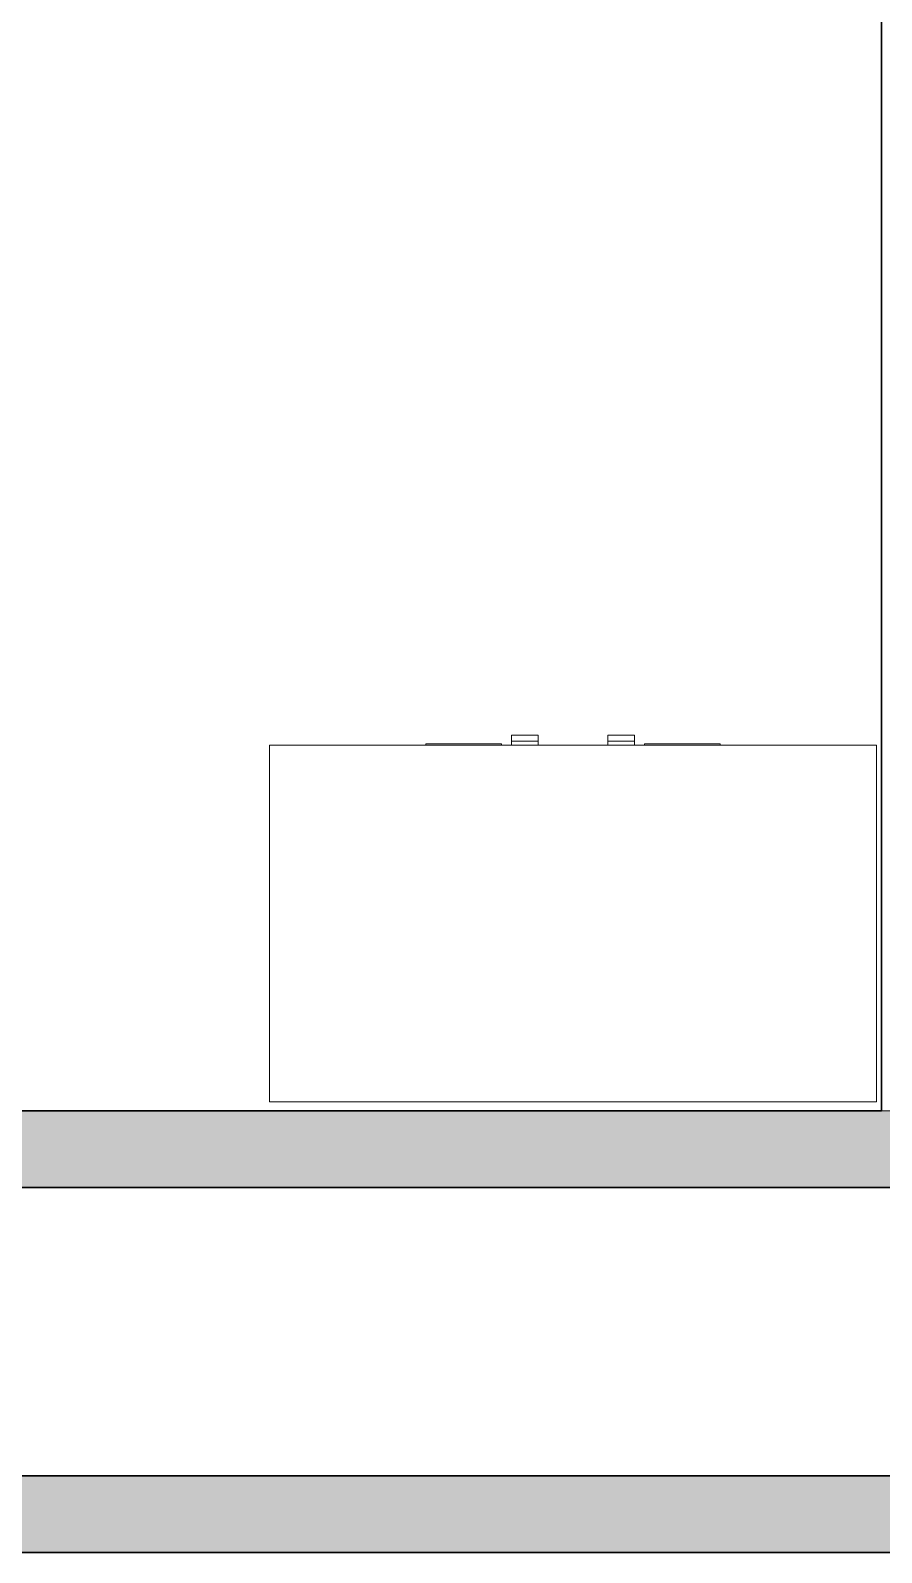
# Model space of a CAD drawing. Header units: millimetres. Extents: x 155927 to 326028, y -36033 to 97293.
# Drawn here: x 219357 to 220478, y 15108 to 17113 of the extents above; entities that cross this region are included whole.
import ezdxf

# ---------------------------------------------------------------- set-up
doc = ezdxf.new("R2010")
doc.units = ezdxf.units.MM
doc.header["$MEASUREMENT"] = 0
for name, color, linetype, lineweight in [('A-WALL-PATT', 7, 'CONTINUOUS', 9), ('I-FURN', 8, 'CONTINUOUS', 9), ('I-WALL', 7, 'CONTINUOUS', 9)]:
    doc.layers.add(name, color=color, linetype=linetype, lineweight=lineweight)

msp = doc.modelspace()

# ---------------------------------------------------------------- hatches: boundary and pattern name
at = {"layer": 'A-WALL-PATT'}
for points in [[(222748.8, 15588.6), (222849.8, 15588.6), (222849.8, 15689.6), (218414.6, 15689.6), (218414.6, 15588.6), (221777.7, 15588.6)], [(222849.8, 15107.6), (222849.8, 15208.6), (218515.6, 15208.6), (218515.6, 15107.6), (221777.7, 15107.6)]]:
    msp.add_hatch(color=256, dxfattribs=at).paths.add_polyline_path(points, flags=0)

# ---------------------------------------------------------------- linework, layer by layer
at = {"layer": 'I-FURN'}
for p, q in [((220025.4, 16184.3), (219990.4, 16184.3)), ((219990.4, 16183.8), (219990.4, 16184.3)), ((220025.4, 16184.3), (219990.4, 16184.3)), ((219990.4, 16176.3), (219990.4, 16183.8)), ((220025.4, 16184.3), (220025.4, 16183.8)), ((220025.4, 16183.8), (220025.4, 16176.3)), ((220152.4, 16184.3), (220117.4, 16184.3)), ((220117.4, 16183.8), (220117.4, 16184.3)), ((220152.4, 16184.3), (220117.4, 16184.3)), ((220117.4, 16176.3), (220117.4, 16183.8)), ((220152.4, 16184.3), (220152.4, 16183.8)), ((220152.4, 16183.8), (220152.4, 16176.3)), ((219671.4, 16171.3), (220471.4, 16171.3)), ((219671.4, 15701.3), (219671.4, 16171.3)), ((219877.4, 16172.8), (219877.4, 16171.3)), ((219881.4, 16172.8), (219877.4, 16172.8)), ((219877.4, 16172.8), (219885.4, 16172.8)), ((219877.4, 16172.8), (219877.4, 16171.3)), ((219881.4, 16172.8), (219877.4, 16172.8)), ((219877.4, 16172.8), (219881.4, 16172.8)), ((219877.4, 16172.8), (219877.4, 16171.3)), ((219881.4, 16172.8), (219877.4, 16172.8)), ((219877.4, 16172.8), (219881.4, 16172.8)), ((219885.4, 16172.8), (219969.4, 16172.8)), ((219969.4, 16172.8), (219977.4, 16172.8)), ((219977.4, 16172.8), (219973.4, 16172.8)), ((219973.4, 16172.8), (219977.4, 16172.8)), ((219977.4, 16172.8), (219973.4, 16172.8)), ((219973.4, 16172.8), (219977.4, 16172.8)), ((219977.4, 16172.8), (219973.4, 16172.8)), ((219977.4, 16171.3), (219977.4, 16172.8)), ((219977.4, 16171.3), (219977.4, 16172.8)), ((219977.4, 16171.3), (219977.4, 16172.8)), ((219990.4, 16176.3), (219990.4, 16171.3)), ((219990.4, 16176.3), (220025.4, 16176.3)), ((219990.4, 16176.3), (219990.4, 16171.3)), ((219990.4, 16172.8), (219990.4, 16171.3)), ((219990.8, 16172.8), (219990.4, 16172.8)), ((219990.4, 16172.8), (219990.8, 16172.8)), ((220025.4, 16171.3), (220025.4, 16176.3)), ((220025.4, 16171.3), (220025.4, 16176.3)), ((220117.4, 16176.3), (220117.4, 16171.3)), ((220117.4, 16176.3), (220152.4, 16176.3)), ((220117.4, 16176.3), (220117.4, 16171.3)), ((220151.9, 16172.8), (220152.4, 16172.8)), ((220152.4, 16172.8), (220151.9, 16172.8)), ((220152.4, 16171.3), (220152.4, 16176.3)), ((220152.4, 16171.3), (220152.4, 16176.3)), ((220152.4, 16171.3), (220152.4, 16172.8)), ((220165.4, 16172.8), (220165.4, 16171.3)), ((220169.4, 16172.8), (220165.4, 16172.8)), ((220165.4, 16172.8), (220173.4, 16172.8)), ((220165.4, 16172.8), (220165.4, 16171.3)), ((220169.4, 16172.8), (220165.4, 16172.8)), ((220165.4, 16172.8), (220169.4, 16172.8)), ((220165.4, 16172.8), (220165.4, 16171.3)), ((220169.4, 16172.8), (220165.4, 16172.8)), ((220165.4, 16172.8), (220169.4, 16172.8)), ((220173.4, 16172.8), (220257.4, 16172.8)), ((220257.4, 16172.8), (220265.4, 16172.8)), ((220265.4, 16172.8), (220261.4, 16172.8)), ((220261.4, 16172.8), (220265.4, 16172.8)), ((220265.4, 16172.8), (220261.4, 16172.8)), ((220261.4, 16172.8), (220265.4, 16172.8)), ((220265.4, 16172.8), (220261.4, 16172.8)), ((220265.4, 16171.3), (220265.4, 16172.8)), ((220265.4, 16171.3), (220265.4, 16172.8)), ((220265.4, 16171.3), (220265.4, 16172.8)), ((220471.4, 15701.3), (220471.4, 16171.3)), ((219671.4, 15701.3), (220471.4, 15701.3))]:
    msp.add_line(p, q, dxfattribs=at)
at = {"layer": 'I-WALL', "lineweight": 30}
for p, q in [((220477.9, 20876.6), (220477.9, 15689.6)), ((220477.9, 15689.6), (218414.6, 15689.6)), ((218515.6, 15588.6), (222748.8, 15588.6)), ((222748.8, 15208.6), (218515.6, 15208.6)), ((218515.6, 15107.6), (222849.8, 15107.6))]:
    msp.add_line(p, q, dxfattribs=at)
at = {"layer": 'I-WALL'}
for p, q in [((220477.9, 15689.6), (220579.9, 15689.6)), ((220579.9, 15689.6), (220477.9, 15689.6))]:
    msp.add_line(p, q, dxfattribs=at)

doc.saveas('drawing.dxf')
